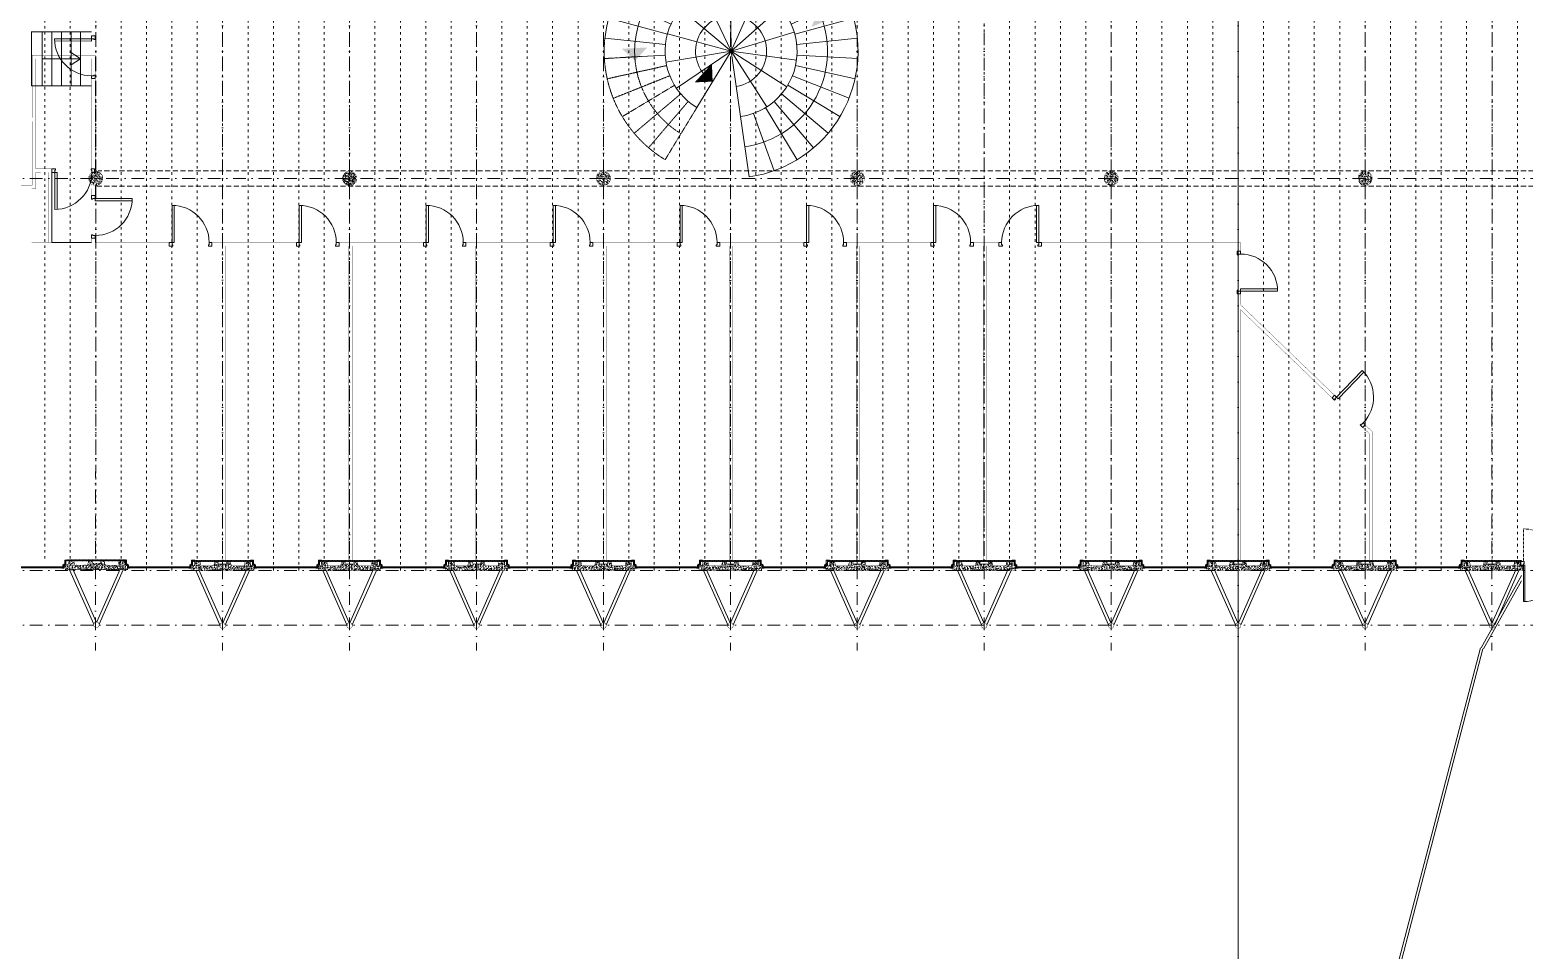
# Model space of a CAD drawing. Header units: millimetres. Extents: x 0 to 111176, y 95213 to 141729.
# Drawn here: x 50618 to 53561, y 113716 to 115528 of the extents above; entities that cross this region are included whole.
import ezdxf

# ---------------------------------------------------------------- set-up
doc = ezdxf.new("R2010")
doc.units = ezdxf.units.MM
for name, pattern in [('ACAD_ISO03W100', [30, 12, -18]), ('CACHE2', [0.1875, 0.125, -0.0625]), ('DISCONTINU2', [0.375, 0.25, -0.125]), ('HIDDEN2', [0.1875, 0.125, -0.0625]), ('TIRETPT2', [0.5, 0.25, -0.125, 0, -0.125])]:
    doc.linetypes.add(name, pattern=pattern)
doc.layers.add('CDP', color=7, linetype='Continuous', lineweight=9, true_color=0x364259)
doc.layers.add('STR_BOLLARD', color=7, linetype='Continuous', lineweight=9, true_color=0x1c1c1c)
doc.layers.add('Invisible', color=52, linetype='Continuous', lineweight=9, plot=False)
for name, color, linetype, lineweight in [('MEN_Ext', 115, 'Continuous', 9), ('MEN_Ext_Murs-rideaux', 113, 'Continuous', 9), ('MEN_Int', 153, 'Continuous', 9), ('MEN_Int_Escaliers', 25, 'Continuous', 9), ('MEN_Int_PCF', 177, 'Continuous', 9), ('PB_Sanitaires', 5, 'Continuous', 9), ('STR_BOLLARD_Axes', 252, 'Continuous', 9), ('STR_BOLLARD_projeté', 251, 'Continuous', 9)]:
    doc.layers.add(name, color=color, linetype=linetype, lineweight=lineweight)

# ---------------------------------------------------------------- blocks, each defined once
blk = doc.blocks.new('PLANSpro14$0$ELLIPSE')
at = {"lineweight": 0}
blk.add_circle((0, 0), 1, dxfattribs=at)
blk = doc.blocks.new('PLANSpro14$0$WC1')
at = {"layer": 'PB_Sanitaires'}
for p, q in [((-1.999999312829459e-07, -5.684341886080801e-14), (0.3999992000001384, 1.199998109768785e-07)), ((0, 8.999992928693246e-08), (-5.684341886080801e-14, -0.1584099400000838)), ((0.3999992000001384, 2.39999820905723e-07), (0.3999992000001384, -0.158409840000175)), ((0.05159029999998666, -0.2099987400000742), (7.000001005508238e-07, -0.1584091400000602)), ((0.05158960000011348, -0.2099996400000919), (0.3484096999999906, -0.2099996400001629)), ((0.3999978000001079, -0.1584092400001538), (0.3484083000000169, -0.2099988400001536))]:
    blk.add_line(p, q, dxfattribs=at)
for points in [[(0.05202130000020588, -0.2099186400000974), (0.04271880000004558, -0.2308378400000919), (0.0207437000000823, -0.2911066400000664), (0.005118899999956739, -0.3535707400000945), (-0.003713499999889791, -0.4174939400000852), (-0.005716300000017327, -0.4659063400000605)], [(-0.005714300000022376, -0.465905840000076), (-0.005615299999931267, -0.4730844400000791), (-0.003248300000109339, -0.5016841400000516), (0.002206300000011652, -0.529813740000094), (0.01059070000007978, -0.5571257400000746), (0.02167419999989306, -0.5833169400000742), (0.03517380000005232, -0.6081411400000718), (0.05077599999987115, -0.6314142400000833), (0.06528119999995852, -0.6496865400000758)], [(0.05104760000006081, -0.3813476400000866), (0.04981710000004114, -0.3897728400000773), (0.04478019999999105, -0.4506267400000752), (0.04456949999996596, -0.4659063400000747)], [(0.0445707000000084, -0.4659058400000902), (0.04465760000005048, -0.4722070400000575), (0.04673540000010235, -0.4973112400000872), (0.05152329999998528, -0.5220028400000558), (0.05888289999995777, -0.5459767400000715), (0.06861179999998512, -0.5689668400000727), (0.08046150000006946, -0.5907569400001051), (0.09415690000002996, -0.6111855400000934), (0.1068890600000714, -0.627224540000114)], [(0.3471298000000616, -0.3859107400001847), (0.3466956000000891, -0.3826717400001485), (0.3448861000000534, -0.3724563400001699), (0.3424217000001022, -0.3623632400001497), (0.3393053999999438, -0.3524315400001683), (0.3355419000000666, -0.3427017400001802), (0.3311373000000231, -0.3332153400001658), (0.3261000000001104, -0.3240155400001328), (0.3204411999998911, -0.3151468400001534), (0.3141749000000118, -0.3066550400001375), (0.307318900000098, -0.298586840000155), (0.2998949500001231, -0.2909897400001284), (0.291929419999974, -0.2839112400001511), (0.283453570000006, -0.2773984400001552), (0.274503799999934, -0.2714971400001502), (0.2651218300001688, -0.2662512400001447), (0.2553546400000641, -0.2617016400001546), (0.2452543000001128, -0.2578851400001554), (0.2348775199999977, -0.2548339400001112), (0.2242851200000473, -0.2525744400001315), (0.2135412199999678, -0.2511267400001458), (0.2027123500001835, -0.2505039400001294), (0.1918664200001103, -0.2507117400001135), (0.1810716100000604, -0.2517481400001174), (0.1703952599999639, -0.2536037400001305), (0.1599028300001351, -0.2562619400001012), (0.149656900000025, -0.2596994400001051), (0.139716309999983, -0.26388684000014), (0.1301355199999534, -0.2687894400000914), (0.1209640799999647, -0.2743683400000947), (0.1122463699999798, -0.2805809400001209), (0.1040214300000457, -0.2873824400001155), (0.09632310000000643, -0.2947261400000656), (0.08918009999996457, -0.3025647400000935), (0.08261639999994941, -0.3108505400001036), (0.0766519000000585, -0.3195366400000808), (0.0713021999998773, -0.3285764400000772), (0.06658009999989645, -0.337924940000093), (0.06249510000009195, -0.3475384400000934), (0.05905449999988832, -0.3573743400000922), (0.05626360000007935, -0.3673916400000934), (0.05412629999989349, -0.3775507400000748), (0.05286940000007689, -0.38590994000009)], [(0.3061555999998973, -0.6107604400001492), (0.3094221000000061, -0.6062164400001251), (0.322682699999973, -0.5854354400001398), (0.3340274999999338, -0.5633281400001522), (0.343185999999946, -0.5400698400001431), (0.3499195999999074, -0.5158899400001644), (0.3540403999999171, -0.4910653400001621), (0.3554278000000295, -0.465907040000161)], [(0.3347210999998538, -0.6496836400001484), (0.3407329999998865, -0.6424325400001436), (0.3572657000000277, -0.6199846400001832), (0.3718571000000566, -0.5959170400001739), (0.3841866999999866, -0.5703824400001452), (0.3939533999999867, -0.543596340000164), (0.4008976999999732, -0.5158345400001849), (0.4048232999999755, -0.4874242400001947), (0.4057133000000022, -0.4659066400001848)], [(0.4057159000000183, -0.4659060400002062), (0.4054930999999442, -0.4497514400001563), (0.400167099999976, -0.3854021400001955), (0.3878938999999946, -0.3221103400001937), (0.3690290000001255, -0.2606584400001566), (0.3479781000000344, -0.2099183400001436)], [(0.355430199999887, -0.465906040000192), (0.35521940000001, -0.4506290400001234), (0.3501826999998912, -0.3897752400001622), (0.3489516999999296, -0.3813447400001593)]]:
    blk.add_lwpolyline(points, dxfattribs=at)
at = {"layer": 'PB_Sanitaires', "lineweight": 0}
blk.add_circle((0.1999994999999899, -0.3459070400001281), 0.02999998999999998, dxfattribs=at)
at = {"layer": 'PB_Sanitaires'}
for centre, radius, start, end in [((0.1999994999999899, -0.5266207400001406), 0.182467, -137.5880000000137, -42.41180000001368), ((0.1999996099999635, -0.5443810400001183), 0.1247073000000001, -137.5882000000137, -32.85790000001367)]:
    blk.add_arc(centre, radius, start, end, dxfattribs=at)
at = {"layer": 'PB_Sanitaires', "xscale": 0.009999989999999999, "yscale": 0.008888880000000002, "zscale": 0.01, "rotation": 89.99997999998632}
blk.add_blockref('PLANSpro14$0$ELLIPSE', (0.1999997400000666, -0.1049998400001186), dxfattribs=at)
blk = doc.blocks.new('Esca 5marches')
at = {"layer": 'MEN_Int_Escaliers'}
for p, q in [((-117.9999999967404, 0.3691328712156974), (-118.0000000009313, -106.3921216633171)), ((-117.9999999967554, 1.995431375689805e-09), (0, 0)), ((-97.49999998044223, 0.3691328787826933), (-97.49999998463318, -106.3921216557501)), ((-78.49999998835847, 0.3691328828572296), (-78.49999997438863, -106.3921216665185)), ((-59.49999998160638, 0.3691328862914816), (-59.49999998416752, -106.3921216645977)), ((-40.49999997857958, 0.3691328852437437), (-40.49999998300336, -106.3921216679737)), ((-21.49999997764826, 0.369132881925907), (-21.49999996926636, -106.3921216742601)), ((1.490116119384766e-08, -106.392121674493), (-118.0000000009313, -106.3921216633171))]:
    blk.add_line(p, q, dxfattribs=at)
blk.add_lwpolyline([(-97.49999998230487, -53.01149438723223), (-21.49999998323619, -53.01149438979337), (-40.49999998649582, -41.10267504607327), (-40.49999998463318, -64.88409465411678), (-21.49999998230487, -53.01149440032896)], dxfattribs=at)
blk = doc.blocks.new('Esca rond')
at = {"layer": 'MEN_Int_Escaliers', "lineweight": 0}
for p, q in [((-38.31003041518807, 124.2269760021591), (-73.67313541052818, 238.8980307687889)), ((-12.68713576765731, 129.379428746237), (-24.39833801472514, 248.8065937416977)), ((-62.38447330635927, 114.0533975312719), (-119.9701409693803, 219.3334567877464)), ((-79.87206234177529, 102.5692627164535), (-153.6001198904119, 197.2485821509617)), ((-95.29100692132442, 88.4286378803663), (-183.2519363847091, 170.0550728451926)), ((-108.2419644768811, 71.99775777145987), (-208.1576239913697, 138.4572264827439)), ((-1.743562592426315, 129.9883071157383), (0, 0)), ((52.62209943286143, 118.8735237487126), (0, 0)), ((-118.3895120043303, 53.70217355265049), (-227.6721384706902, 103.2734106750577)), ((-55.79154920484825, 117.4193469327874), (0, 0)), ((-125.4708333611484, 34.01573124498827), (-241.2900641621086, 65.41486778564285)), ((-99.67436964018225, 83.45669556275243), (0, 0)), ((97.4000659568701, 86.1000995830982), (0, 0)), ((118.3895119982772, 53.70217355457135), (182.9627908482216, 82.99298967648065)), ((125.4708333550952, 34.01573125045979), (241.2900641555898, 65.4148677836638)), ((-125.3966165422457, 34.28831515822094), (0, 0)), ((124.4318348802626, 37.63932073459728), (0, 0)), ((-129.3025260465215, 13.44829937478062), (-248.6587039292785, 25.86211417854065)), ((-128.2717214722647, -21.12736302264966), (0, 0)), ((-107.7758430826939, -72.69365614809794), (0, 0)), ((-67.64331056736364, -111.0152355845785), (0, 0)), ((18.6437078146264, -128.6561780681368), (0, 0)), ((70.59658415056765, -109.1609925792436), (0, 0)), ((109.6868313006125, -69.77678006776841), (0, 0)), ((128.7922441023402, -17.67930585879367), (0, 0)), ((129.3025260365102, 13.44829937431496), (248.6587039255537, 25.86211417696904)), ((-129.7853512139986, -7.467436394537799), (-176.5615112911905, -10.1587878955761)), ((126.906803969061, -28.18976948066847), (244.0515460874885, -54.21109514805721)), ((129.7853512137663, -7.467436390579678), (249.5872138799168, -14.36045460426249)), ((120.7414371566847, -48.18200234032702), (232.1950714604463, -92.65769681229722)), ((99.26995517336763, -83.9373337381403), (190.9037599544972, -161.4179494996206)), ((111.4489305480383, -66.92634665209334), (214.3248664340936, -128.7045127901365)), ((67.58090299321339, -111.0532374404138), (129.9632749934681, -213.5639181638835)), ((84.51994011178613, -98.7743879731861), (162.5383463739417, -189.9507461067988)), ((18.6437078146264, -128.6561780681368), (35.85328426258639, -247.4157270579599)), ((44.00155402859673, -122.3268704697257), (84.61837313696742, -235.243981677806))]:
    blk.add_line(p, q, dxfattribs=at)
at = {"layer": 'MEN_Int_Escaliers', "linetype": 'DISCONTINU2', "lineweight": 0}
for p, q in [((62.38447329727933, 114.0533975294675), (119.9701409609988, 219.3334567863494)), ((79.87206233432516, 102.5692627198296), (153.6001198813319, 197.248582151311)), ((95.29100691340864, 88.42863788321847), (183.2519363844767, 170.0550728433882)), ((108.2419644701295, 71.99775777134346), (208.1576239853166, 138.4572264796589)), ((182.9627908482216, 82.99298967648065), (227.6721384669654, 103.2734106768621)), ((-176.5615112911905, -10.1587878955761), (-249.5872138775881, -14.36045460490277)), ((-126.9068039669651, -28.18976948072668), (-244.0515460907477, -54.21109515411081)), ((-120.7414371632035, -48.18200233753305), (-232.1950714634727, -92.65769680618541)), ((-111.4489305471066, -66.9263466547709), (-214.324866445269, -128.7045127893216)), ((-99.2699551833789, -83.93733373808209), (-190.90375996381, -161.4179494972923)), ((-84.51994012063324, -98.77438797056675), (-162.5383463776666, -189.9507461029571)), ((-67.58090300275899, -111.0532374409377), (-129.9632749990556, -213.5639181575971))]:
    blk.add_line(p, q, dxfattribs=at)
at = {"layer": 'MEN_Int_Escaliers', "lineweight": 0}
for points in [[(18.6437078146264, -128.6561780691845, 0.9305152212304818), (-2.095475792884827e-09, 129.9999999882421, 0.7581998938125948), (-67.58090300578579, -111.0532374402392)], [(10.03891959134489, -69.27640357468044, 0.9305152212304696), (-4.656612873077393e-09, 69.99999999726424, 0.7581998938125855), (-36.38971700263164, -59.79789708281169)]]:
    blk.add_lwpolyline(points, format="xyb", dxfattribs=at)
for radius, start, end in [(249.9999999754908, 95.60060175289625, 174.4126099201997), (189.9999999813729, 95.60060175289625, 181.13382631557), (249.9999999754908, -81.75460173960055, 21.96390415829521), (189.9999999813729, -81.75460173960055, 25.11524972896119)]:
    blk.add_arc((-1.257285475730896e-08, 2.968590706586838e-09), radius, start, end, dxfattribs=at)
at = {"layer": 'MEN_Int_Escaliers', "linetype": 'DISCONTINU2', "lineweight": 0}
for radius, start, end in [(249.9999999754908, 21.96390415829521, 61.32239825360632), (189.999999981373, 25.11524972896119, 61.32239825360632), (249.9999999754908, 174.4126099201997, 238.6776017377854), (189.9999999813729, -178.86617368443, -121.3223982622147)]:
    blk.add_arc((-1.257285475730896e-08, 2.968590706586838e-09), radius, start, end, dxfattribs=at)
at = {"layer": 'MEN_Int_Escaliers', "lineweight": 0}
for points in [[(204.6550913038664, 67.00421975227073), (158.3971515900921, 48.02520469372394), (172.0366139300168, 80.6436820810195)], [(-215.2864256277676, 5.002680440666154), (-165.3481844146731, 7.487044410139788), (-189.0751230325545, -18.7242581807659)], [(-71.71770376525774, -61.1883470377652), (-37.78016695799261, -24.46991031977814), (-36.38971699844069, -59.79789708409226)]]:
    blk.add_solid(points, dxfattribs=at)
blk = doc.blocks.new('Porte battante double')
at = {"linetype": 'CACHE2'}
blk.add_lwpolyline([(148.4999999812571, 7.112156021292321), (148.4999999792781, 71.50000000564614, 0.4142135623730951), (76.9999999894062, 2.561137080192566e-09, 0.4142135623730951), (5.499999985331669, 71.50000000285218), (5.499999985331669, 6.926756824424956)], format="xyb", dxfattribs=at)
blk.add_lwpolyline([(145.4999999796273, -71.43703520618146), (145.4999999738066, 8.556526154279709e-09), (153.9999999788124, 5.064066499471664e-09), (153.9999999817228, 6.999999992724042), (146.9999999823049, 6.999999993131496), (146.9999999789288, 3.000000003085006), (148.499999980093, 3.00000000622822), (148.4999999784632, -71.49999999260763, -0.4142135623524235), (76.9999999894062, 2.561137080192566e-09, -0.4142135623524235), (5.49999998928979, -71.49999998963904), (5.49999998731073, 3.000000004947651), (6.999999989639036, 3.000000009546056), (6.999999984982423, 7.000000001513399), (-7.450580596923828e-09, 6.999999998603016), (0, 0), (8.499999992316589, 4.540197551250458e-09), (8.499999987892807, -71.43703519919654)], format="xyb")
blk = doc.blocks.new('Porte')
blk.add_lwpolyline([(9.972684131353162, 79.94161479349714), (9.99670763418544, 7.003293212503195), (-0.003291194327175617, 6.999999541556463), (0, 0), (6.99901430029422, 1.746229827404022e-09), (6.998190135927871, 2.502305638219696), (5.498190306709148, 2.501811587368138), (5.472664345637895, 80.00180251570418, -0.4142135623537333), (78.49669962038752, 7.025854876847006), (78.498181771487, 2.525855404732283), (76.99818194215186, 2.525361353880726), (76.99999345361721, -1.979060471057892e-09), (83.99901364254765, -6.05359673500061e-09), (83.99669897276908, 7.027666397683788), (78.49669962038752, 7.025854876847006)], format="xyb")
blk = doc.blocks.new('panneau+contreventement')
at = {"lineweight": 5}
h = blk.add_hatch(dxfattribs=at)
h.set_pattern_fill('AR-CONC', color=252, scale=0.04, angle=360, style=0)
h.set_pattern_definition([(49.99999999999994, (6.955815479159355e-08, 17.59999999470892), (7.287386759840159, -0.6375634215561317), [0.7619999999999998, -8.381999999999998]), (354.9999999999999, (6.955815479159355e-08, 17.59999999470892), (-1.409736856998765, 7.642273809561408), [0.6096, -6.7056233668]), (100.4514446999998, (0.6072803495580956, 17.54686985470835), (5.877649883614139, 7.004710076487798), [0.6476003520000001, -7.123609784]), (46.18419999999995, (6.955815479159355e-08, 19.63199999470817), (10.8431616356852, -1.681693117309098), [1.143, -12.573]), (96.63555760999995, (0.9035960695582617, 19.49185999470865), (9.49616536206013, 9.89704498390885), [0.9714009256, -10.6854243264]), (351.18415117, (6.955815479159355e-08, 19.63199999470817), (9.496165362599092, 9.897044983421296), [0.9143986827999999, -10.0583892768]), (20.99999999999999, (1.016000069557776, 19.12399999471018), (6.064575650765295, -4.090607927483512), [0.7619999999999999, -8.382]), (326, (1.016000069557776, 19.12399999471018), (2.472081133905891, 7.367518644892768), [0.6096, -6.7056]), (71.45144499999996, (1.521381373558143, 18.78311599870722), (8.53665677114865, 3.2769107554362), [0.647600352, -7.123597503999998]), (37.49999999999993, (6.955815479159355e-08, 17.59999999470892), (0.1235441300236765, 3.382201554926124), [0, -6.624319999999999, 0, -6.8072, 0, -6.731]), (7.499999999999964, (6.955815479159355e-08, 17.59999999470892), (2.672786500412234, 4.007222992724778), [0, -3.88112, 0, -6.47192, 0, -2.5654]), (327.4999999999998, (-2.265679930442275, 17.59999999470892), (5.423623806674856, -0.2291497597069439), [0, -2.54, 0, -7.9248, 0, -10.5156]), (317.4999999999999, (-3.281679930441896, 17.59999999470892), (5.925167255440723, 1.017059641333315), [0, -3.302, 0, -5.26288, 0, -7.4676])])
h.paths.add_polyline_path([(8.000000000007276, 16.62599197128293), (8.000000000007276, 12.62599197128293), (-8, 12.62599197128293), (-8, 16.62599197128293), (-15.27348650529757, 16.62599197128293), (-17.5, 9), (-42.54545454565005, 9), (-44.5, 17.59999999831052), (-55.5, 17.59999999831052), (-55.5, 10), (-62.5, 9), (-61.5, 0), (61.5, 0), (62.5, 9), (55.5, 10), (55.5, 17.59999999831052), (44.5, 17.59999999831052), (42.5, 9), (17.50000000000728, 9), (15.72651349470971, 16.62599197128293)])
at = {"layer": 'CDP'}
h = blk.add_hatch(dxfattribs=at)
h.set_pattern_fill('ANSI31', color=256, scale=5)
h.set_pattern_definition([(45, (0, 0), (-0.4419417382415922, 0.4419417382415922), [])])
h.paths.add_polyline_path([(-59, 17.59999999831052), (-59, 19.3999999983098), (58.99999999767169, 19.3999999983098), (58.99999999767169, 17.59999999831052)])
at = {"linetype": 'Continuous', "lineweight": 5, "const_width": 0.8799999952316284}
blk.add_lwpolyline([(8.000000000007276, 16.62599197128293), (8.000000000007276, 12.62599197128293), (-8, 12.62599197128293), (-8, 16.62599197128293), (-15.27348650529757, 16.62599197128293), (-17.5, 9), (-42.54545454565005, 9), (-44.5, 17.59999999831052), (-55.5, 17.59999999831052), (-55.5, 10), (-62.5, 9), (-61.5, 0), (61.5, 0), (62.5, 9), (55.5, 10), (55.5, 17.59999999831052), (44.5, 17.59999999831052), (42.5, 9), (17.50000000000728, 9), (15.72651349470971, 16.62599197128293)], close=True, dxfattribs=at)
for points in [[(-5.29915068641867, -107.0272467950708), (-52.79727948180198, 0.03446815508141299)], [(-0.5113040249361802, -103.0238181007117), (-46.75775930929467, 1.216600178464432)], [(0.5113040249361802, -103.0238181007117), (46.75775930929467, 1.216600178464432)], [(5.29915068641867, -107.0272467950708), (52.79727948180198, 0.03446815508141299)], [(52.79745963354026, 0), (46.20254036645974, 0)]]:
    blk.add_lwpolyline(points)
at = {"const_width": 0.8}
blk.add_lwpolyline([(4.886542232529791, -105.9757763550551, 128.1178204295244), (4.962955946750299, -106.1295426030811, 0.007805315424875689)], format="xyb", close=True, dxfattribs=at)
at = {"layer": 'CDP', "const_width": 0.2}
blk.add_lwpolyline([(-59, 17.59999999831052), (-59, 19.3999999983098), (58.99999999767169, 19.3999999983098), (58.99999999767169, 17.59999999831052), (-59, 17.59999999831052)], close=True, dxfattribs=at)
blk = doc.blocks.new('poteau')
at = {"layer": 'STR_BOLLARD', "lineweight": 5}
h = blk.add_hatch(dxfattribs=at)
h.set_pattern_fill('AR-CONC', color=252, scale=0.04, angle=359.9999999999999, style=0)
h.set_pattern_definition([(49.99999999999999, (-34103.71972945715, -3518.988229174639), (7.287386759840159, -0.6375634215561317), [0.762, -8.382000000000001]), (355, (-34103.71972945715, -3518.988229174639), (-1.409736856998765, 7.642273809561408), [0.6096, -6.7056233668]), (100.4514446999999, (-34103.11244917716, -3519.04135931464), (5.877649883614139, 7.004710076487798), [0.6476003520000001, -7.123609784]), (46.18419999999993, (-34103.71972945715, -3516.956229174639), (10.8431616356852, -1.681693117309098), [1.143, -12.573]), (96.63555760999996, (-34102.81613345716, -3517.096369174639), (9.49616536206013, 9.89704498390885), [0.9714009256, -10.6854243264]), (351.18415117, (-34103.71972945715, -3516.956229174639), (9.496165362599092, 9.897044983421296), [0.9143986828, -10.0583892768]), (21, (-34102.70372945715, -3517.46422917464), (6.064575650765295, -4.090607927483512), [0.762, -8.382000000000001]), (326, (-34102.70372945715, -3517.46422917464), (2.472081133905891, 7.367518644892768), [0.6096, -6.7056]), (71.45144499999996, (-34102.19834815315, -3517.805113170639), (8.53665677114865, 3.2769107554362), [0.6476003520000001, -7.123597503999999]), (37.49999999999994, (-34103.71972945715, -3518.988229174639), (0.1235441300236765, 3.382201554926124), [0, -6.62432, 0, -6.807200000000001, 0, -6.731000000000001]), (7.499999999999974, (-34103.71972945715, -3518.988229174639), (2.672786500412234, 4.007222992724778), [0, -3.88112, 0, -6.47192, 0, -2.5654]), (327.4999999999999, (-34105.98540945715, -3518.988229174639), (5.423623806674856, -0.2291497597069439), [0, -2.54, 0, -7.9248, 0, -10.5156]), (317.4999999999999, (-34107.00140945715, -3518.988229174639), (5.925167255440723, 1.017059641333315), [0, -3.302, 0, -5.26288, 0, -7.4676])])
edge = h.paths.add_edge_path()
edge.add_arc((2.613544936025392e-10, 6.674660824046441e-11), 13.99999999999927, 284.7547730335563, 644.0803509681097)
edge.add_arc((2.613806948659203e-10, 6.66435795437792e-11), 13.99999999999917, 284.0803509681096, 284.7547730335563)
at = {"layer": 'STR_BOLLARD', "lineweight": 5, "const_width": 0.5}
blk.add_lwpolyline([(3.565555101478822, -13.53834616259883, 339.820519298623), (3.405953449982917, -13.57937705112045, 0.002942729891838111)], format="xyb", close=True, dxfattribs=at)
blk = doc.blocks.new('Fenetres Ext')
for points in [[(14.09999999846332, 3.400000005214679), (14.09999999846332, 4.400000005214679), (18.09999999846332, 4.400000005214679), (18.09999999846332, 3.400000005214679)], [(14.09999999846332, 1.400000005214679), (139.0999999735504, 1.400000005214679), (139.0999999735504, 3.400000005214679), (14.09999999846332, 3.400000005214679), (14.09999999846332, 1.400000005214679)], [(14.09999999846332, -2.599999994785321), (16.09999999846332, -2.599999994785321), (16.09999999846332, 1.400000005214679), (14.09999999846332, 1.400000005214679)], [(139.0999999735504, 3.400000005214679), (139.0999999735504, 4.400000005214679), (135.0999999735504, 4.400000005214679), (135.0999999735504, 3.400000005214679)], [(139.0999999735504, -2.599999994785321), (137.0999999735504, -2.599999994785321), (137.0999999735504, 1.400000005214679), (139.0999999735504, 1.400000005214679)], [(6.599999998463318, -10.59999999478532), (10.59999999846332, -10.59999999478532), (10.59999999846332, -3.599999994785321), (11.59999999846332, -3.599999994785321), (11.59999999846332, -4.585936534454959), (12.59999999972251, -4.585936534454959), (12.59999999846332, -11.59999999478532), (6.599999998463318, -11.59999999478532)], [(10.59999999846332, -3.599999994785321), (14.09999999846332, -3.599999994785321), (14.09999999846332, -2.599999994785321), (10.59999999846332, -2.599999994785321), (10.59999999846332, -3.599999994785321)], [(142.5999999735504, -3.599999994785321), (139.0999999735504, -3.599999994785321), (139.0999999735504, -2.599999994785321), (142.5999999735504, -2.599999994785321), (142.5999999735504, -3.599999994785321)], [(146.5999999735504, -10.59999999478532), (142.5999999735504, -10.59999999478532), (142.5999999735504, -3.599999994785321), (141.5999999735504, -3.599999994785321), (141.5999999735504, -4.585936534454959), (140.5999999722912, -4.585936534454959), (140.5999999735504, -11.59999999478532), (146.5999999735504, -11.59999999478532)]]:
    blk.add_lwpolyline(points, close=True)
blk.add_lwpolyline([(14.09999999846332, 2.400000005214679), (139.0999999735504, 2.400000005214679)])

msp = doc.modelspace()

# ---------------------------------------------------------------- linework, layer by layer
at = {"layer": 'CDP', "const_width": 0.5}
for points in [[(50622.59909632806, 115478.4227532051), (50622.59909632898, 115354.9715906832)], [(50746.59909636254, 115478.4227532003), (50622.59909632806, 115478.4227531994)], [(50746.59909636254, 115478.4227532003), (50746.59909635424, 115250.7064940772)], [(50739.59909637542, 115471.4227531421), (50629.59909633806, 115471.4227531382)], [(50629.59909634837, 115254.4227531335), (50629.59909633806, 115471.4227532313)], [(50739.59909635633, 115471.4227531421), (50739.59909636029, 115247.4998082399)], [(50739.5990963561, 115432.1518994638), (50739.5990963561, 115417.971590672)], [(50621.59909637077, 115410.9715907612), (50621.59909642315, 115347.9715906832)], [(50622.59909632921, 115347.9715906833), (50622.59909633201, 115222.0418672606)], [(50661.5991136037, 115254.4594265022), (50629.59909634837, 115254.4227531335)], [(50661.59911358228, 115247.4594264908), (50629.59909634871, 115247.4227531187)], [(50629.59909634871, 115247.4227531257), (50661.59911360044, 115247.4594264906)], [(50629.59909635025, 115215.0418672669), (50629.59909634871, 115247.4227531257)], [(50654.59909634561, 115247.4227531345), (50654.59909634865, 115109.4227532128)], [(50661.59909635773, 115109.4227531887), (50661.59909634465, 115247.422753139)], [(50622.59909633201, 115222.0418672666), (50376.59909638753, 115222.0418672612)], [(50621.59909650883, 115215.0418672631), (50621.59909658148, 115109.4227531891)], [(50621.59909636448, 115215.0418672631), (50629.59909635025, 115215.0418672737)], [(50621.59909637822, 115109.4227531888), (50621.59909636821, 115215.0418672676)], [(50661.59909648835, 115215.041867263), (50661.59909656099, 115109.422753189)], [(50739.59909635237, 115224.3456981549), (50739.5990963561, 115222.041867267)], [(50739.59909633864, 115215.0418672749), (50739.59909634073, 115201.5911794917)], [(50746.59909635563, 115221.1390123171), (50746.59909635051, 115201.5911794648)], [(50746.59909635144, 115102.4227532003), (50614.59909636914, 115102.4227532129)], [(50739.59909635773, 115109.4227531886), (50621.59909637822, 115109.4227531888)], [(50739.59909635796, 115117.5911795174), (50739.59909635773, 115109.4227531886)], [(50746.59909634958, 115117.5911794977), (50746.59909635144, 115109.4227532002)], [(50892.56202925802, 115109.4227532026), (50746.59909635144, 115109.4227532002)], [(50892.56202925802, 115102.4227532025), (50746.59909635144, 115102.4227532003)], [(51150.00325343446, 115109.4227532021), (50976.56202923497, 115109.4227529463)], [(50995.79578578533, 115102.4227532019), (50976.56202924661, 115102.4227532019)], [(50995.79578591804, 114482.5630953318), (50995.79578578533, 115102.4227531908)], [(51002.79578591804, 114482.5630953333), (51002.79578578533, 115102.4227531922)], [(51143.00325343865, 115102.4227532021), (51002.79578578533, 115102.4227532019)], [(51400.00325337625, 115109.422753202), (51220.00325342421, 115109.4227532015)], [(51246.23700993475, 115102.4227532016), (51227.00325342701, 115102.4227532015)], [(51246.23701006747, 114482.5630951178), (51246.23700993475, 115102.4227529767)], [(51253.23701006747, 114482.5630951192), (51253.23700993475, 115102.4227529782)], [(51393.00325337858, 115102.4227532019), (51253.23700993475, 115102.4227532016)], [(51650.00325336368, 115109.422753202), (51470.00325336624, 115109.4227532015)], [(51496.23700991077, 115102.4227532015), (51477.0032533674, 115102.4227532015)], [(51496.23701004372, 114482.5630952983), (51496.237009911, 115102.4227531572)], [(51503.23701004372, 114482.5630952998), (51503.237009911, 115102.4227531586)], [(51643.00325335436, 115102.422753202), (51503.237009911, 115102.4227532015)], [(51900.00325333667, 115109.4227532027), (51720.00325335529, 115109.4227532037)], [(51746.23700988167, 115102.4227532036), (51727.00325334319, 115102.4227532037)], [(51746.23701001438, 114482.5630953182), (51746.23700988167, 115102.4227531771)], [(51753.23701001438, 114482.5630953197), (51753.23700988167, 115102.4227531786)], [(51893.00325333341, 115102.4227532029), (51753.23700988167, 115102.4227532036)], [(52149.28748255749, 115109.4227532036), (51970.00325332642, 115109.4227532022)], [(51995.52123909038, 115102.4227532024), (51977.00325332177, 115102.4227532023)], [(51995.5212392231, 114482.5630952351), (51995.52123909038, 115102.422753094)], [(52002.5212392231, 114482.5630952366), (52002.52123909038, 115102.4227530955)], [(52142.28748254585, 115102.4227532036), (52002.52123909038, 115102.4227532025)], [(52399.28748252839, 115109.422753202), (52219.28748254725, 115109.422753203)], [(52245.52123906989, 115102.4227532029), (52226.28748253444, 115102.422753203)], [(52245.52123920261, 114482.5630953363), (52245.52123906989, 115102.4227531952)], [(52252.52123920261, 114482.5630953377), (52252.52123906989, 115102.4227531967)], [(52392.28748252443, 115102.4227532021), (52252.52123906989, 115102.4227532029)], [(52533.46603758833, 115109.4227532016), (52469.28748251838, 115109.4227532015)], [(52495.52123902379, 115102.4227532015), (52476.28748251325, 115102.4227532014)], [(52495.52123915651, 114482.5630953297), (52495.52123902379, 115102.4227531886)], [(52502.52123915651, 114482.5630953311), (52502.52123902379, 115102.4227531901)], [(52526.46603757995, 115102.4227532016), (52502.52123902379, 115102.4227532015)], [(53002.52123898887, 115109.4227532021), (52603.46603757809, 115109.4227532011)], [(52995.52123899422, 115102.422753202), (52610.46603756877, 115102.4227532011)], [(52995.52123899679, 115092.1623038934), (52995.52123899422, 115102.422753202)], [(53002.52123899679, 115092.1623038803), (53002.52123899259, 115109.4227532066)], [(52995.5212389763, 114983.625866501), (52995.52123899516, 115008.1623038934)], [(53002.52123897862, 114986.6025798568), (53002.52123900074, 115015.1623038801)], [(52995.52123908363, 114482.5630953262), (52995.5212389763, 114983.625866501)], [(53187.42179446588, 114808.4992407891), (53002.52123897862, 114986.6025798568)], [(53182.57242699307, 114803.463578439), (53002.52123897769, 114976.8836691909)], [(53002.52123908363, 114482.5630953261), (53002.52123897769, 114976.8836691909)], [(53255.5212389614, 114733.2013950498), (53243.07303473553, 114745.1911449112)], [(53247.92742482726, 114750.2320227976), (53262.5212389614, 114736.178108408)], [(53255.52123895674, 114482.563095335), (53255.5212389614, 114733.2013950499)], [(53262.52123895674, 114482.5630953348), (53262.5212389614, 114736.178108408)]]:
    msp.add_lwpolyline(points, dxfattribs=at)
at = {"layer": 'CDP'}
msp.add_lwpolyline([(50739.59909635773, 115109.4227531886), (50661.59909635773, 115109.4227531886), (50661.59909635795, 115247.422753653)], dxfattribs=at)
at = {"layer": 'Invisible'}
for points in [[(52997.70920685258, 95213.16528705508), (52997.70920685258, 141729.3704232902)], [(52997.70920684996, 111485.6868780854), (52997.70920684996, 115485.6868780854)]]:
    msp.add_lwpolyline(points, dxfattribs=at)
at = {"layer": 'MEN_Ext_Murs-rideaux'}
for p, q in [((53476.43064043887, 114311.2747967494), (53555.63966963887, 114453.3956596583)), ((53481.09410615055, 114309.3717127072), (53555.52606593198, 114442.9213150594)), ((53114.82582295757, 112932.8636110503), (53474.9940308992, 114311.234573533)), ((53119.68858935058, 112931.6959508723), (53479.67790358112, 114309.3822835947))]:
    msp.add_line(p, q, dxfattribs=at)
at = {"layer": 'STR_BOLLARD', "linetype": 'HIDDEN2', "ltscale": 80}
for points in [[(55154.64223979742, 115250.3023739355), (50752.69442179859, 115250.4720227942)], [(55154.64223980103, 115220.3023739132), (50746.59909603695, 115220.4722576827)]]:
    msp.add_lwpolyline(points, dxfattribs=at)
at = {"layer": 'STR_BOLLARD_Axes', "linetype": 'TIRETPT2', "ltscale": 100}
for points in [[(50747.69603001118, 116725.6405202474), (50747.64624474557, 114305.768647835)], [(50997.69602990536, 116725.6353768692), (50997.64624463976, 114305.7635044567)], [(51247.69602979954, 116725.6302334909), (51247.64624453393, 114305.7583610785)], [(51497.69602969372, 116725.6250901126), (51497.64624442812, 114305.7532177002)], [(51747.6960295879, 116725.6199467344), (51747.6462443223, 114305.7480743219)], [(51997.69602948209, 116725.6148033561), (51997.64624421648, 114305.7429309437)], [(52247.69602937627, 116725.6096599778), (52247.64624411066, 114305.7377875654)], [(52497.69602927045, 116725.6045165996), (52497.64624400485, 114305.7326441872)], [(52747.69602916463, 116725.5993732213), (52747.64624389903, 114305.7275008089)], [(52997.59931954995, 116725.5993732213), (52997.54953428435, 114305.7275008089)], [(53247.69602896422, 116725.5890864454), (53247.64624369862, 114305.717214033)], [(53497.6960288584, 116725.5839430672), (53497.6462435928, 114305.7120706548)], [(55352.1356565008, 115235.6845854367), (49857.24344091351, 115235.6845854367)], [(55352.13565353022, 114463.6845854367), (49857.24344091351, 114463.4329855633)], [(55352.13560637982, 114355.6845854367), (49857.24344091351, 114355.7884438902)]]:
    msp.add_lwpolyline(points, dxfattribs=at)
at = {"layer": 'STR_BOLLARD_projeté', "color": 252, "linetype": 'ACAD_ISO03W100', "lineweight": 5, "ltscale": 0.4}
for points in [[(50647.68786286456, 116507.6881440873), (50647.68786286456, 114481.7917568296)], [(50697.68786286456, 116507.6881440873), (50697.68786286456, 114481.7917568296)], [(50747.68786286456, 116507.6881440873), (50747.68786286456, 114481.7917568296)], [(50797.68786286456, 116507.6881440873), (50797.68786286456, 114481.7917568296)], [(50847.68786293836, 116507.6881440873), (50847.68785496023, 114463.6865301497)], [(50897.68786293836, 116507.6881440873), (50897.68785496022, 114463.6865301497)], [(50947.68786286456, 116507.6881440873), (50947.68786286456, 114481.7917568296)], [(50997.68786286456, 116507.6881440873), (50997.68786286456, 114463.6864864919)], [(51047.68786286456, 116507.6881440873), (51047.68786286456, 114463.686464663)], [(51097.68786286456, 116507.6881440873), (51097.68786286456, 114463.6864428341)], [(51147.68786286456, 116507.6881440873), (51147.68786286456, 114463.6864210052)], [(51197.68786286456, 116507.6881440873), (51197.68786286456, 114463.6863991763)], [(51247.68786286456, 116507.6881440873), (51247.68786286456, 114463.6863773474)], [(51297.68786286456, 116507.6881440873), (51297.68786286456, 114463.6863555186)], [(51347.68786286456, 116507.6881440873), (51347.68786286456, 114463.6863336897)], [(51397.68786286456, 116507.6881440873), (51397.68786286456, 114463.6863118608)], [(51447.68786286456, 116507.6881440873), (51447.68786286456, 114463.6862900319)], [(51497.68786286456, 116507.6881440873), (51497.68786286456, 114463.686268203)], [(51547.68786286456, 116507.6881440873), (51547.68786286456, 114463.6862463741)], [(51597.68786286456, 116507.6881440873), (51597.68786286456, 114463.6862245452)], [(51647.68786286456, 116507.6881440873), (51647.68786286456, 114463.6862027163)], [(51697.68786286456, 116507.6881440873), (51697.68786286456, 114463.6861808874)], [(51747.68786286456, 116507.6881440873), (51747.68786286456, 114463.6861590585)], [(51797.68786286456, 116507.6881440873), (51797.68786286456, 114463.6861372297)], [(51847.68786286456, 116507.6881440873), (51847.68786286456, 114463.6861154008)], [(51897.68786286456, 116507.6881440873), (51897.68786286456, 114463.6860935719)], [(51947.68786286456, 116507.6881440873), (51947.68786286456, 114463.686071743)], [(51997.68786286456, 116507.6881440873), (51997.68786286456, 114463.6860499141)], [(52047.68786286456, 116507.6881440873), (52047.68786286456, 114463.6860280852)], [(52097.68786286456, 116507.6881440873), (52097.68786286456, 114463.6860062563)], [(52147.68786286456, 116507.6881440873), (52147.68786286456, 114463.6859844274)], [(52197.68786286456, 116507.6881440873), (52197.68786286456, 114463.6859625985)], [(52247.68786286456, 116507.6881440873), (52247.68786286456, 114463.6859407696)], [(52297.68786286456, 116507.6881440873), (52297.68786286456, 114463.6859189408)], [(52347.68786286456, 116507.6881440873), (52347.68786286456, 114463.6858971119)], [(52397.68786286456, 116507.6881440873), (52397.68786286456, 114463.685875283)], [(52447.68786286456, 116507.6881440873), (52447.68786286456, 114463.6858534541)], [(52547.68786313613, 116507.6881440873), (52547.68786313613, 114463.6858097963)], [(52597.68786313613, 116507.6881440873), (52597.68786313613, 114463.6857879674)], [(52647.68786313613, 116507.6881440873), (52647.68786313613, 114463.6857661385)], [(52697.68786313613, 116507.6881440873), (52697.68786313613, 114463.6857443097)], [(52747.68786313613, 116507.6881440873), (52747.68786313613, 114463.6857224808)], [(52797.68786313613, 116507.6881440873), (52797.68786313613, 114463.6857006519)], [(52847.68786313613, 116507.6881440873), (52847.68786313613, 114463.685678823)], [(52897.68786313613, 116507.6881440873), (52897.68786313613, 114463.6856569941)], [(52947.68786313613, 116507.6881440873), (52947.68786313613, 114463.6856351652)], [(52997.68786313613, 116507.6881440873), (52997.68786313613, 114463.6856133363)], [(53047.68786313613, 116507.6881440873), (53047.68786313613, 114463.6855915074)], [(53097.68786313613, 116507.6881440873), (53097.68786313613, 114463.6855696785)], [(53147.68786313613, 116507.6881440873), (53147.68786313613, 114481.7527485777)], [(53197.68786313613, 116507.6881440873), (53197.68786313613, 114463.6855260208)], [(53247.68786313613, 116507.6881440873), (53247.68786313613, 114463.6855041919)], [(53297.68786313613, 116507.6881440873), (53297.68786313613, 114463.685482363)], [(53347.68786313613, 116507.6881440873), (53347.68786313613, 114463.6854605341)], [(53397.68786313613, 116507.6881440873), (53397.68786313613, 114463.6854387052)], [(53447.68786313613, 116507.6881440873), (53447.68786313613, 114463.6854168763)], [(53497.68786313613, 116507.6881440873), (53497.68786313613, 114463.6853950474)], [(53547.68786313613, 116507.6881440873), (53547.68786313613, 114463.6853732185)], [(52497.68786286456, 116488.7807508734), (52497.68786286456, 114481.7917568296)]]:
    msp.add_lwpolyline(points, dxfattribs=at)

# ---------------------------------------------------------------- block references
at = {"layer": 'MEN_Ext', "xscale": -1, "rotation": 180}
for p in [(50546.04744572033, 114472.2508613784), (50796.04744569705, 114472.2508613731), (51046.04744567208, 114472.2508613718), (51296.04744564722, 114472.2508613707), (51546.04744561556, 114472.2508613708), (51796.0474455974, 114472.2508613775), (52046.04744557411, 114472.2508613723), (52296.04744554687, 114472.250859837), (52546.04744552848, 114472.2508613783), (52796.04744550147, 114472.2508613776), (53046.04744547446, 114472.2508613769), (53296.04744545095, 114472.2508613717)]:
    msp.add_blockref('Fenetres Ext', p, dxfattribs=at)
at = {"layer": 'MEN_Ext_Murs-rideaux'}
for name, p in [('Esca rond', (51999.13700987785, 115485.9227531692)), ('Esca 5marches', (50739.59909636588, 115524.3637122249))]:
    msp.add_blockref(name, p, dxfattribs=at)
at = {"layer": 'MEN_Int', "extrusion": (0, 0, -1)}
for p, rotation in [((-50661.60238755227, 115254.4227531946), 180), ((-52995.52123899516, 115008.1623038934), 90.0000001739564)]:
    msp.add_blockref('Porte', p, dxfattribs=dict(at, rotation=rotation))
at = {"layer": 'MEN_Int'}
for p, rotation in [((50739.59909634073, 115201.5911794526), 270.0000000516266), ((53182.57242699307, 114803.463578439), 316.0747388500152)]:
    msp.add_blockref('Porte', p, dxfattribs=dict(at, rotation=rotation))
for name, p in [('Porte', (50892.56202925802, 115102.4227532025)), ('Porte', (51143.00325343842, 115102.4227532021)), ('Porte', (51393.00325337852, 115102.4227532768)), ('Porte', (51643.00325335431, 115102.4227530256)), ('Porte', (51893.00325333312, 115102.4227530517)), ('Porte', (52142.28748254556, 115102.4227530972)), ('Porte', (52392.28748252414, 115102.4227531233)), ('Porte battante double', (53554.13700972139, 114473.763095328))]:
    msp.add_blockref(name, p, dxfattribs=at)
at = {"layer": 'MEN_Int', "extrusion": (0, 0, -1)}
msp.add_blockref('Porte', (-52610.46603756755, 115102.4227531894), dxfattribs=at)
at = {"layer": 'MEN_Int_PCF', "extrusion": (0, 0, -1), "rotation": 269.9999999470393}
msp.add_blockref('Porte', (-50746.59909669545, 115516.1518994255), dxfattribs=at)
at = {"layer": 'PB_Sanitaires', "extrusion": (0, 0, -1)}
msp.add_blockref('PLANSpro14$0$WC1', (-50697.07961204662, 115410.9703156895), dxfattribs=at)
at = {"layer": 'STR_BOLLARD'}
for p in [(50747.68786286456, 115235.6845854367), (51747.68786286456, 115235.6845854367), (52247.68786286456, 115235.6845854367), (52747.68786313613, 115235.6845854367), (53247.68786313613, 115235.6845854367)]:
    msp.add_blockref('poteau', p, dxfattribs=at)
at = {"layer": 'STR_BOLLARD', "rotation": 90}
msp.add_blockref('poteau', (51247.68786286456, 115235.6845854367), dxfattribs=at)
at = {"layer": 'STR_BOLLARD', "xscale": -1}
for p in [(50749.13700997744, 114464.9630953453), (50997.64744565983, 114463.450861368), (51247.64744563498, 114463.4508613669), (51497.64744562362, 114463.4508613573), (51747.64744559563, 114463.4508613614), (51997.64744557071, 114463.4508613626), (52247.64744554574, 114463.4508613613), (52497.64744552089, 114463.4508613602), (52747.64744549982, 114463.4508613613), (52997.6474454749, 114463.4508613625), (53247.64744544993, 114463.4508613612), (53497.64744541734, 114463.4508613738)]:
    msp.add_blockref('panneau+contreventement', p, dxfattribs=at)

doc.saveas('drawing.dxf')
